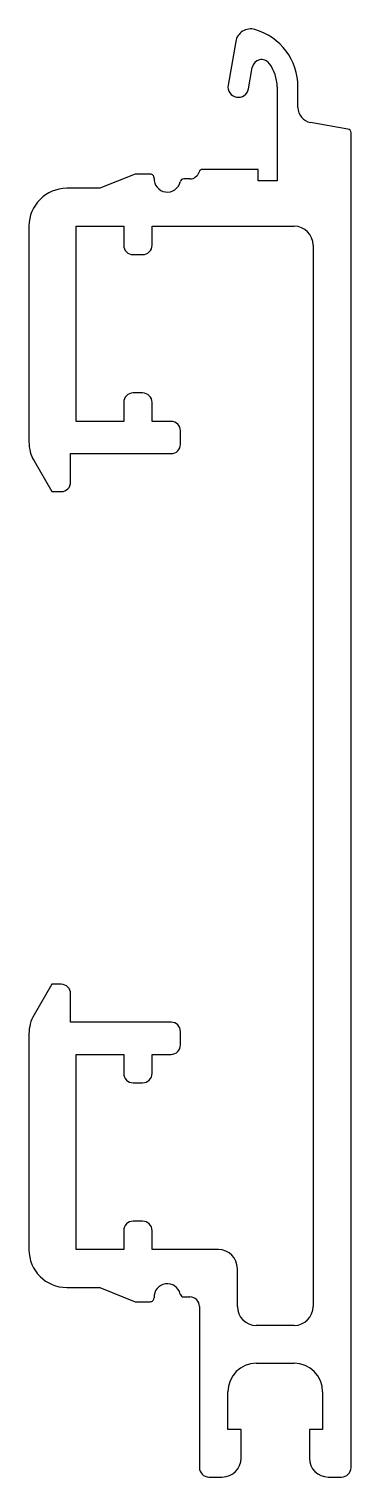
# Model space of a CAD drawing. Extents: x 953.2 to 970.2, y 117.4 to 193.8.
import ezdxf

# ---------------------------------------------------------------- set-up
doc = ezdxf.new("R2010")
doc.units = 0
doc.layers.get('0').update_dxf_attribs({"linetype": 'CONTINUOUS'})

msp = doc.modelspace()

# ---------------------------------------------------------------- linework, layer by layer
for p, q in [((964.114, 193.168), (963.709, 190.866)), ((964.792, 190.675), (964.99, 191.798)), ((966.3, 190.771), (966.3, 186.421)), ((967.4, 189.686), (967.4, 190.771)), ((970.035, 188.55), (968.061, 188.898)), ((970.2, 117.921), (970.2, 188.353)), ((958.8, 186.171), (956.934, 185.421)), ((959.602, 186.171), (958.8, 186.171)), ((961.7, 185.921), (961.378, 185.921)), ((965.3, 186.421), (962.371, 186.421)), ((965.3, 185.821), (965.3, 186.421)), ((966.3, 185.821), (965.3, 185.821)), ((966.3, 186.421), (966.3, 185.821)), ((956.934, 185.421), (955.2, 185.421)), ((953.2, 183.421), (953.2, 172.035)), ((955.7, 173.121), (955.7, 183.421)), ((955.7, 183.421), (958.2, 183.421)), ((958.2, 183.421), (958.2, 182.421)), ((959.7, 182.421), (959.7, 183.421)), ((959.7, 183.421), (965.3, 183.421)), ((965.3, 183.421), (967.2, 183.421)), ((958.7, 181.921), (959.2, 181.921)), ((968.2, 182.421), (968.2, 126.421)), ((959.2, 174.621), (958.7, 174.621)), ((958.2, 174.121), (958.2, 173.121)), ((959.7, 173.121), (959.7, 174.121)), ((958.2, 173.121), (955.7, 173.121)), ((960.7, 173.121), (959.7, 173.121)), ((961.2, 171.921), (961.2, 172.621)), ((955.4, 171.421), (960.7, 171.421)), ((955.4, 169.921), (955.4, 171.421)), ((953.468, 171.035), (954.4, 169.421)), ((954.4, 169.421), (954.9, 169.421)), ((954.4, 143.421), (953.468, 141.807)), ((954.9, 143.421), (954.4, 143.421)), ((955.4, 141.421), (955.4, 142.921)), ((960.7, 141.421), (955.4, 141.421)), ((953.2, 140.807), (953.2, 129.421)), ((961.2, 140.221), (961.2, 140.921)), ((955.7, 129.421), (955.7, 139.721)), ((955.7, 139.721), (958.2, 139.721)), ((958.2, 139.721), (958.2, 138.721)), ((959.7, 139.721), (960.7, 139.721)), ((959.7, 138.721), (959.7, 139.721)), ((958.7, 138.221), (959.2, 138.221)), ((959.2, 130.921), (958.7, 130.921)), ((958.2, 130.421), (958.2, 129.421)), ((959.7, 129.421), (959.7, 130.421)), ((958.2, 129.421), (955.7, 129.421)), ((963.2, 129.421), (959.7, 129.421)), ((964.2, 126.421), (964.2, 128.421)), ((955.2, 127.421), (956.934, 127.421)), ((956.934, 127.421), (958.8, 126.671)), ((961.378, 126.921), (961.7, 126.921)), ((958.8, 126.671), (959.602, 126.671)), ((962.2, 126.421), (962.2, 117.921)), ((967.2, 125.421), (965.2, 125.421)), ((965.2, 123.421), (967.2, 123.421)), ((963.7, 119.921), (963.7, 121.921)), ((968.7, 121.921), (968.7, 119.921)), ((964.4, 119.921), (963.7, 119.921)), ((964.4, 118.421), (964.4, 119.921)), ((968, 119.921), (968, 118.421)), ((968.7, 119.921), (968, 119.921)), ((962.7, 117.421), (963.4, 117.421)), ((969, 117.421), (969.7, 117.421))]:
    msp.add_line(p, q)
for centre, radius, start, end in [((964.902, 193.029), 0.8, 73.89315, 170), ((964.25, 190.771), 3.15, 360, 73.89315), ((965.482, 191.711), 0.5, 37.35769, 170), ((964.25, 190.771), 2.05, 360, 37.35769), ((964.25, 190.771), 0.55, 170, 350), ((968.2, 189.686), 0.8, 180, 260), ((970, 188.353), 0.2, 0, 80), ((959.602, 185.971), 0.2, 356.81526, 90), ((960.5, 185.921), 0.7, 176.81526, 347.16041), ((961.378, 185.721), 0.2, 90, 167.16041), ((961.7, 186.421), 0.5, 270, 343.39845), ((962.371, 186.221), 0.2, 90, 163.39845), ((955.2, 183.421), 2, 90, 180), ((967.2, 182.421), 1, 0, 90), ((958.7, 182.421), 0.5, 180, 270), ((959.2, 182.421), 0.5, 270, 0), ((958.7, 174.121), 0.5, 90, 180), ((959.2, 174.121), 0.5, 0, 90), ((960.7, 172.621), 0.5, 0, 90), ((955.2, 172.035), 2, 180, 210), ((960.7, 171.921), 0.5, 270, 360), ((954.9, 169.921), 0.5, 270, 0), ((954.9, 142.921), 0.5, 0, 90), ((955.2, 140.807), 2, 150, 180), ((960.7, 140.921), 0.5, 0, 90), ((960.7, 140.221), 0.5, 270, 0), ((958.7, 138.721), 0.5, 180, 270), ((959.2, 138.721), 0.5, 270, 0), ((958.7, 130.421), 0.5, 90, 180), ((959.2, 130.421), 0.5, 0, 90), ((955.2, 129.421), 2, 180, 270), ((963.2, 128.421), 1, 0, 90), ((960.5, 126.921), 0.7, 12.83959, 183.18474), ((959.602, 126.871), 0.2, 270, 3.18474), ((961.378, 127.121), 0.2, 192.83959, 270), ((961.7, 126.421), 0.5, 0, 90), ((965.2, 126.421), 1, 180, 270), ((967.2, 126.421), 1, 270, 0), ((965.2, 121.921), 1.5, 90, 180), ((967.2, 121.921), 1.5, 360, 90), ((962.7, 117.921), 0.5, 180, 270), ((963.4, 118.421), 1, 270, 0), ((969, 118.421), 1, 180, 270), ((969.7, 117.921), 0.5, 270, 0)]:
    msp.add_arc(centre, radius, start, end)

doc.saveas('drawing.dxf')
